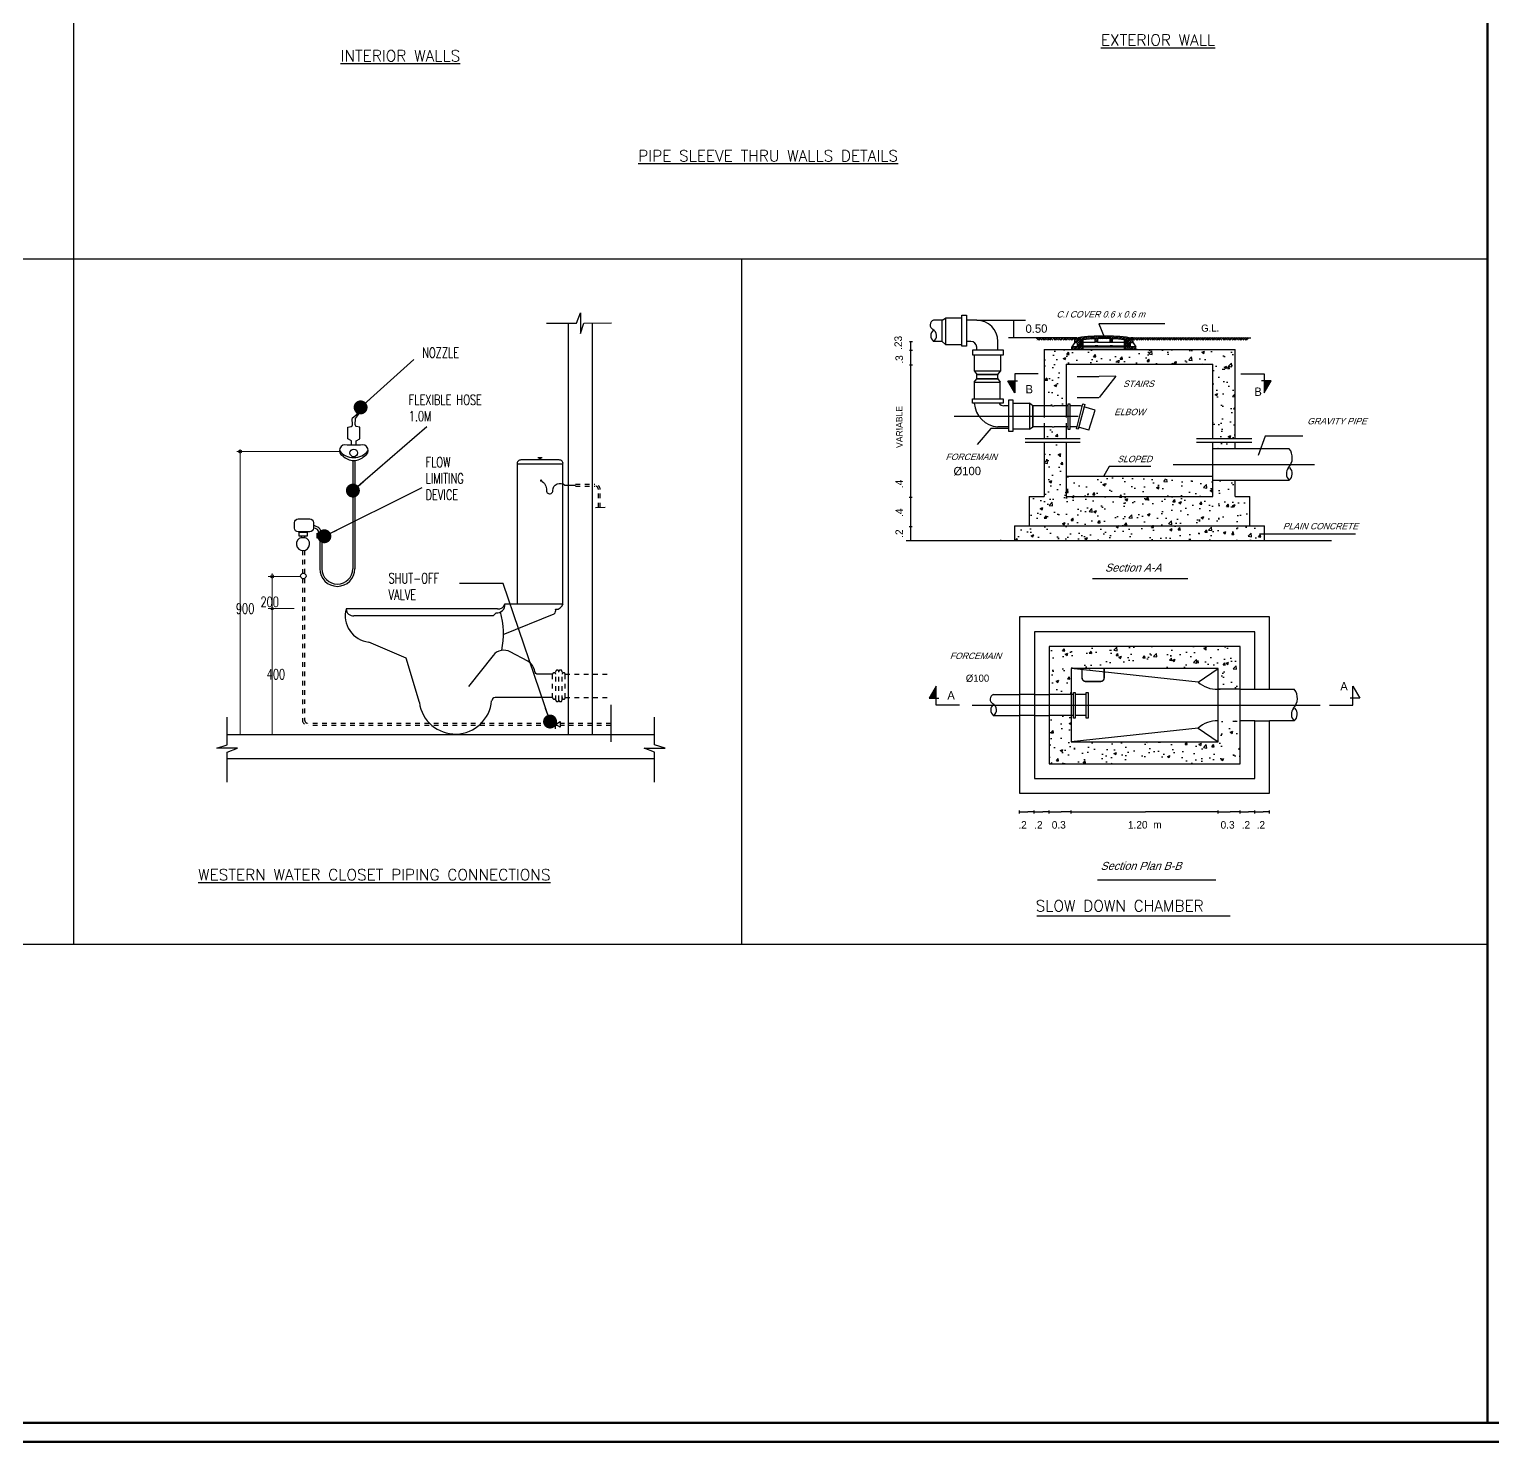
# Model space of a CAD drawing. Extents: x 787 to 1019, y 199 to 803.
# Drawn here: x 893.82 to 925.28, y 199.22 to 229.6 of the extents above; entities that cross this region are included whole.
import ezdxf
from ezdxf.enums import TextEntityAlignment as Align

# ---------------------------------------------------------------- set-up
doc = ezdxf.new("R2010")
doc.units = 0
doc.header["$MEASUREMENT"] = 0
for name, pattern in [('CENTER', [50.8, 31.75, -6.35, 6.35, -6.35]), ('HIDDEN', [0.375, 0.25, -0.125]), ('HIDDEN2', [0.1875, 0.125, -0.0625]), ('PHANTOM', [63.5, 31.75, -6.35, 6.35, -6.35, 6.35, -6.35])]:
    doc.linetypes.add(name, pattern=pattern)
doc.layers.get('0').update_dxf_attribs({"color": 252, "linetype": 'CONTINUOUS', "lineweight": 30})
for name, color, linetype in [('00', 7, 'CONTINUOUS'), ('A', 1, 'CENTER'), ('BORDER', 9, 'CONTINUOUS'), ('CON', 1, 'CONTINUOUS'), ('L200', 1, 'CONTINUOUS'), ('MAIN', 7, 'CONTINUOUS'), ('MNOTE', 2, 'CONTINUOUS'), ('MTEXT1', 2, 'CONTINUOUS'), ('PATH', 2, 'CONTINUOUS'), ('V2', 2, 'CONTINUOUS'), ('V3', 3, 'CONTINUOUS'), ('W', 7, 'CONTINUOUS')]:
    doc.layers.add(name, color=color, linetype=linetype)
for name, color, linetype, lineweight in [('Dim', 252, 'CONTINUOUS', 0), ('text', 252, 'CONTINUOUS', 15), ('UG-BORDER', 20, 'CONTINUOUS', 80), ('Wall', 252, 'CONTINUOUS', 30)]:
    doc.layers.add(name, color=color, linetype=linetype, lineweight=lineweight)
doc.styles.add('RD', font='ROMAND.shx', dxfattribs={"width": 1.2, "height": 200})
doc.styles.add('RS-7', font='romans.shx', dxfattribs={"width": 0.7})
doc.styles.add('SIM1', font='stencil', dxfattribs={"oblique": 20, "height": 200})
doc.styles.add('SIMR', font='stencil', dxfattribs={"oblique": 20, "height": 250})
doc.dimstyles.get("Standard").update_dxf_attribs({"dimtxt": 0.12, "dimasz": 0.05, "dimexe": 0.18, "dimexo": 0.0625, "dimgap": 0.09, "dimtad": 0, "dimtih": 1, "dimtoh": 1, "dimzin": 0, "dimdsep": 46, "dimtxsty": 'Standard', "dimblk": 'DOT', "dimcen": 0.09, "dimadec": 0, "dimazin": 0, "dimtfac": 1, "dimtofl": 0, "dimtmove": 0, "dimatfit": 3, "dimldrblk": 'DOT', "dimfxl": 1, "dimtolj": 1, "dimtzin": 0, "dimarcsym": 0})
pattern_1 = [(50, (864.7751, 196.3741), (0.575436, -0.050344), [0.06017, -0.6618703]), (355, (864.7751, 196.3741), (-0.1113156, 0.6034584), [0.048136, -0.529496]), (100.451, (864.8231, 196.3699), (0.4641225, 0.5531116), [0.0511366, -0.562503]), (46.1842, (864.7751, 196.53455), (0.856212, -0.132792), [0.090255, -0.992805]), (96.6356, (864.8465, 196.5235), (0.749849, 0.781501), [0.076705, -0.843754]), (351.184, (864.7751, 196.53455), (0.74985, 0.7815), [0.072204, -0.794244]), (21, (864.85535, 196.49443), (0.4788804, -0.323009), [0.06017, -0.6618703]), (326, (864.85535, 196.49443), (0.1952037, 0.5817635), [0.048136, -0.529496]), (71.4514, (864.89526, 196.4675), (0.6740827, 0.258756), [0.0511366, -0.562503]), (37.5, (864.77512, 196.3741), (0.00975545, 0.26706976), [0, -0.5230781, 0, -0.5375189, 0, -0.5315019]), (7.5, (864.77512, 196.3741), (0.211052, 0.3164235), [0, -0.306466, 0, -0.5110441, 0, -0.2025724]), (327.5, (864.59622, 196.3741), (0.4282672, -0.0180944), [0, -0.2005668, 0, -0.6257683, 0, -0.8303464]), (317.5, (864.516, 196.3741), (0.4678707, 0.0803104), [0, -0.2607368, 0, -0.4155743, 0, -0.5896663])]
pattern_2 = [(50, (864.6622, 188.5179), (0.575436, -0.050344), [0.06017, -0.6618703]), (355, (864.6622, 188.5179), (-0.1113156, 0.6034584), [0.048136, -0.529496]), (100.451, (864.71013, 188.5137), (0.4641225, 0.5531116), [0.0511366, -0.562503]), (46.1842, (864.6622, 188.6783), (0.856212, -0.132792), [0.090255, -0.992805]), (96.6356, (864.7335, 188.6673), (0.749849, 0.781501), [0.076705, -0.843754]), (351.184, (864.6622, 188.6783), (0.74985, 0.7815), [0.072204, -0.794244]), (21, (864.7424, 188.6382), (0.4788804, -0.323009), [0.06017, -0.6618703]), (326, (864.7424, 188.6382), (0.1952037, 0.5817635), [0.048136, -0.529496]), (71.4514, (864.7823, 188.6113), (0.6740827, 0.258756), [0.0511366, -0.562503]), (37.5, (864.66218, 188.51788), (0.00975545, 0.26706976), [0, -0.5230781, 0, -0.5375189, 0, -0.5315019]), (7.5, (864.66218, 188.51788), (0.211052, 0.3164235), [0, -0.306466, 0, -0.5110441, 0, -0.2025724]), (327.5, (864.48327, 188.51788), (0.4282672, -0.0180944), [0, -0.2005668, 0, -0.6257683, 0, -0.8303464]), (317.5, (864.40305, 188.51788), (0.4678707, 0.0803104), [0, -0.2607368, 0, -0.4155743, 0, -0.5896663])]

# ---------------------------------------------------------------- blocks, each defined once
blk = doc.blocks.new('*X57')
at = {"color": 0}
for p, q in [((6.851491, 16.43), (6.827502, 16.453989)), ((6.891266, 16.43), (6.841266, 16.48)), ((6.874404, 16.46012), (6.894284, 16.48)), ((6.894291, 16.440233), (6.934058, 16.48)), ((6.917782, 16.43), (6.907549, 16.440233)), ((6.957557, 16.43), (6.927437, 16.46012)), ((6.997332, 16.43), (6.947332, 16.48)), ((6.98047, 16.46012), (7.00035, 16.48)), ((7.000357, 16.440233), (7.040124, 16.48)), ((7.023848, 16.43), (7.013615, 16.440233)), ((7.063623, 16.43), (7.033503, 16.46012)), ((7.103398, 16.43), (7.053398, 16.48)), ((7.086536, 16.46012), (7.106416, 16.48)), ((7.106423, 16.440233), (7.14619, 16.48)), ((7.129914, 16.43), (7.119681, 16.440233)), ((7.169689, 16.43), (7.139569, 16.46012)), ((7.209464, 16.43), (7.159464, 16.48)), ((7.192602, 16.46012), (7.212482, 16.48)), ((7.212489, 16.440233), (7.252257, 16.48)), ((7.23598, 16.43), (7.225747, 16.440233)), ((7.275755, 16.43), (7.245635, 16.46012)), ((7.31553, 16.43), (7.26553, 16.48)), ((7.298668, 16.46012), (7.318548, 16.48)), ((7.318555, 16.440233), (7.358323, 16.48)), ((7.342046, 16.43), (7.331813, 16.440233)), ((7.381821, 16.43), (7.351701, 16.46012)), ((7.421596, 16.43), (7.371596, 16.48)), ((7.404734, 16.46012), (7.424614, 16.48)), ((7.424621, 16.440233), (7.464389, 16.48)), ((7.448112, 16.43), (7.437879, 16.440233)), ((7.487887, 16.43), (7.457767, 16.46012)), ((7.527662, 16.43), (7.477662, 16.48)), ((7.5108, 16.46012), (7.53068, 16.48)), ((7.530687, 16.440233), (7.570455, 16.48)), ((7.554178, 16.43), (7.543945, 16.440233)), ((7.570832, 16.453121), (7.563833, 16.46012))]:
    blk.add_line(p, q, dxfattribs=at)
blk = doc.blocks.new('*X58')
at = {"color": 0}
for p, q in [((4.982077, 16.43), (4.939808, 16.472269)), ((4.942302, 16.43), (4.939808, 16.432494)), ((4.965215, 16.46012), (4.985095, 16.48)), ((4.985103, 16.440233), (5.02487, 16.48)), ((5.008594, 16.43), (4.998361, 16.440233)), ((5.048368, 16.43), (5.018248, 16.46012)), ((5.088143, 16.43), (5.038143, 16.48)), ((5.071281, 16.46012), (5.091161, 16.48)), ((5.091169, 16.440233), (5.130936, 16.48)), ((5.11466, 16.43), (5.104427, 16.440233)), ((5.154434, 16.43), (5.124314, 16.46012)), ((5.194209, 16.43), (5.144209, 16.48)), ((5.177347, 16.46012), (5.197227, 16.48)), ((5.197235, 16.440233), (5.237002, 16.48)), ((5.220726, 16.43), (5.210493, 16.440233)), ((5.260501, 16.43), (5.23038, 16.46012)), ((5.300275, 16.43), (5.250275, 16.48)), ((5.283413, 16.46012), (5.303293, 16.48)), ((5.303301, 16.440233), (5.343068, 16.48)), ((5.326792, 16.43), (5.316559, 16.440233)), ((5.366567, 16.43), (5.336446, 16.46012)), ((5.406341, 16.43), (5.356341, 16.48)), ((5.389479, 16.46012), (5.409359, 16.48)), ((5.409367, 16.440233), (5.449134, 16.48)), ((5.432858, 16.43), (5.422625, 16.440233)), ((5.472633, 16.43), (5.442513, 16.46012)), ((5.512407, 16.43), (5.462407, 16.48)), ((5.495546, 16.46012), (5.515425, 16.48)), ((5.515433, 16.440233), (5.5552, 16.48)), ((5.538924, 16.43), (5.528691, 16.440233)), ((5.578699, 16.43), (5.548579, 16.46012)), ((5.618473, 16.43), (5.568473, 16.48)), ((5.601612, 16.46012), (5.621491, 16.48)), ((5.621499, 16.440233), (5.661266, 16.48)), ((5.64499, 16.43), (5.634757, 16.440233)), ((5.669577, 16.445188), (5.654645, 16.46012))]:
    blk.add_line(p, q, dxfattribs=at)
blk = doc.blocks.new('*X56')
at = {"color": 0}
for p, q in [((5.5, 17.202617), (5.531407, 17.234024)), ((5.532738, 17.2), (5.57151, 17.238772)), ((5.55, 17.146551), (5.650277, 17.246828)), ((5.55, 17.181907), (5.611127, 17.243034)), ((5.55, 17.111196), (5.6, 17.161196)), ((5.55, 17.075841), (5.6, 17.125841)), ((5.579515, 17.07), (5.6, 17.090485)), ((5.633858, 17.195054), (5.688977, 17.250173)), ((5.672798, 17.198639), (5.727244, 17.253085)), ((5.71129, 17.201776), (5.765093, 17.255578)), ((5.749351, 17.204481), (5.802538, 17.257668)), ((5.786995, 17.206769), (5.839592, 17.259366)), ((5.824236, 17.208655), (5.876267, 17.260687)), ((5.83, 17.179064), (5.912577, 17.261641)), ((5.83, 17.143708), (5.88, 17.193708)), ((5.861647, 17.14), (5.88, 17.158353)), ((5.897564, 17.211272), (5.948531, 17.262239)), ((5.933674, 17.212027), (5.98414, 17.262493)), ((5.96943, 17.212428), (6.019484, 17.262482)), ((6.00486, 17.212503), (6.054559, 17.262201)), ((6.040068, 17.212355), (6.089312, 17.2616)), ((6.074947, 17.211879), (6.123754, 17.260686)), ((6.109507, 17.211083), (6.157892, 17.259468)), ((6.12, 17.186221), (6.191733, 17.257954)), ((6.12, 17.150866), (6.17, 17.200866)), ((6.14449, 17.14), (6.17, 17.16551)), ((6.177701, 17.208567), (6.225285, 17.256151)), ((6.211351, 17.206861), (6.258555, 17.254065)), ((6.244712, 17.204867), (6.291549, 17.251704)), ((6.277792, 17.202592), (6.324274, 17.249073)), ((6.310597, 17.200041), (6.356735, 17.246179)), ((6.343133, 17.197222), (6.388938, 17.243027)), ((6.375406, 17.19414), (6.420889, 17.239623)), ((6.4, 17.183378), (6.452592, 17.235971)), ((6.4, 17.148023), (6.45, 17.198023)), ((6.4, 17.112668), (6.45, 17.162668)), ((6.4, 17.077312), (6.45, 17.127312)), ((6.428043, 17.07), (6.45, 17.091957)), ((6.451977, 17.2), (6.484054, 17.232077)), ((6.487332, 17.2), (6.5, 17.212668))]:
    blk.add_line(p, q, dxfattribs=at)
blk = doc.blocks.new('*X55')
at = {"color": 0}
for p, q in [((5.43, 17.203328), (5.456672, 17.23)), ((5.43, 17.167973), (5.48, 17.217973)), ((5.43, 17.132617), (5.48, 17.182617)), ((5.438804, 17), (5.53, 17.091196)), ((5.462738, 17.13), (5.512738, 17.18)), ((5.48, 17.111907), (5.53, 17.161907)), ((5.48, 17.076551), (5.53, 17.126551)), ((5.38, 17.011907), (5.418093, 17.05)), ((5.38, 17.047262), (5.382738, 17.05)), ((5.403449, 17), (5.453449, 17.05)), ((5.474159, 17), (5.53, 17.055841)), ((5.509515, 17), (5.559515, 17.05)), ((5.54487, 17), (5.59487, 17.05)), ((5.580225, 17), (5.6, 17.019775))]:
    blk.add_line(p, q, dxfattribs=at)
blk = doc.blocks.new('*X54')
at = {"color": 0}
for p, q in [((6.428754, 17), (6.52, 17.091246)), ((6.47, 17.111957), (6.57, 17.211957)), ((6.47, 17.147312), (6.502688, 17.18)), ((6.47, 17.076602), (6.52, 17.126602)), ((6.52, 17.197312), (6.552688, 17.23)), ((6.523398, 17.13), (6.57, 17.176602)), ((6.558754, 17.13), (6.57, 17.141246)), ((6.4, 17.006602), (6.443398, 17.05)), ((6.4, 17.041957), (6.408043, 17.05)), ((6.464109, 17), (6.52, 17.055891)), ((6.499464, 17), (6.549464, 17.05)), ((6.53482, 17), (6.58482, 17.05)), ((6.570175, 17), (6.62, 17.049825)), ((6.60553, 17), (6.62, 17.01447))]:
    blk.add_line(p, q, dxfattribs=at)
blk = doc.blocks.new('_Dot')
at = {"color": 0, "linetype": 'ByBlock', "lineweight": -2}
blk.add_line((-0.5, 0), (-1, 0), dxfattribs=at)
at = {"color": 0, "linetype": 'ByBlock', "const_width": 0.5}
blk.add_lwpolyline([(-0.25, 0, 1), (0.25, 0, 1)], format="xyb", close=True, dxfattribs=at)

msp = doc.modelspace()

# ---------------------------------------------------------------- hatches: boundary and pattern name
h = msp.add_hatch()
h.set_pattern_fill('AR-CONC', color=256, scale=0.003159, style=0)
h.set_pattern_definition(pattern_2)
h.paths.add_polyline_path([(919.738, 222.714), (915.632, 222.714), (915.632, 221.501), (915.81, 221.501), (915.81, 221.541), (915.85, 221.541), (915.85, 221.501), (916.105, 221.501), (916.105, 222.398), (919.264, 222.398), (919.264, 220.802), (919.738, 220.802)])
h = msp.add_hatch()
h.set_pattern_fill('AR-CONC', color=256, scale=0.003159, style=0)
h.set_pattern_definition(pattern_2)
h.paths.add_polyline_path([(916.105, 221.048), (915.85, 221.048), (915.85, 221.008), (915.81, 221.008), (915.81, 221.048), (915.632, 221.048), (915.632, 220.802), (916.105, 220.802)])
h = msp.add_hatch()
h.set_pattern_fill('AR-CONC', color=256, scale=0.003159, style=0)
h.set_pattern_definition(pattern_2)
h.paths.add_polyline_path([(920.054, 219.555), (919.738, 219.555), (919.738, 219.901), (919.264, 219.901), (919.264, 219.555), (916.105, 219.555), (916.105, 220.724), (915.632, 220.724), (915.632, 219.555), (915.316, 219.555), (915.316, 218.923), (920.054, 218.923)])
h = msp.add_hatch()
h.set_pattern_fill('AR-CONC', color=256, scale=0.003159, style=0)
h.set_pattern_definition(pattern_2)
h.paths.add_polyline_path([(919.738, 220.724), (919.264, 220.724), (919.264, 220.581), (919.738, 220.581)])
h = msp.add_hatch()
h.set_pattern_fill('AR-CONC', color=256, scale=0.003159, style=0)
h.set_pattern_definition(pattern_2)
h.paths.add_polyline_path([(919.264, 219.901), (916.105, 219.988), (916.105, 219.555), (919.264, 219.555)])
h = msp.add_hatch()
h.set_pattern_fill('AR-CONC', color=256, scale=0.003159, style=0)
h.set_pattern_definition(pattern_2)
h.paths.add_polyline_path([(920.369, 218.923), (915, 218.923), (915, 218.608), (920.369, 218.608)])
h = msp.add_hatch()
h.set_pattern_fill('AR-CONC', color=256, scale=0.003159, style=0)
h.set_pattern_definition(pattern_1)
h.paths.add_polyline_path([(919.846, 216.329), (915.74, 216.329), (915.74, 215.292), (916.213, 215.292), (916.213, 215.855), (919.372, 215.855), (919.372, 215.406), (919.846, 215.406)])
h = msp.add_hatch()
h.set_pattern_fill('AR-CONC', color=256, scale=0.003159, style=0)
h.set_pattern_definition(pattern_1)
h.paths.add_polyline_path([(919.846, 214.726), (919.372, 214.726), (919.372, 214.276), (916.213, 214.276), (916.213, 214.839), (915.74, 214.839), (915.74, 213.802), (919.846, 213.802)])

# ---------------------------------------------------------------- linework, layer by layer
for p, q in [((913.44, 223.342, 0.034), (913.258, 223.342, 0.034)), ((914.186, 223.342, 0.034), (913.964, 223.342, 0.034)), ((913.44, 222.889, 0.034), (913.258, 222.889, 0.034)), ((914.06, 222.889, 0.034), (913.964, 222.889, 0.034)), ((914.186, 222.699, 0.034), (914.186, 222.766, 0.034)), ((914.64, 222.699, 0.034), (914.64, 222.889, 0.034)), ((916.288, 222.968, 0.034), (915.47, 222.968, 0.034)), ((916.288, 222.857, 0.034), (916.233, 222.769, 0.034)), ((916.343, 222.769, 0.034), (916.233, 222.769, 0.034)), ((916.233, 222.714, 0.034), (916.233, 222.769, 0.034)), ((916.343, 222.968, 0.034), (916.288, 222.968, 0.034)), ((916.288, 222.968, 0.034), (916.288, 222.857, 0.034)), ((916.343, 222.857, 0.034), (916.288, 222.857, 0.034)), ((916.343, 222.968, 0.034), (916.343, 222.913, 0.034)), ((916.399, 222.913, 0.034), (916.343, 222.913, 0.034)), ((916.343, 222.857, 0.034), (916.343, 222.769, 0.034)), ((916.366, 222.935, 0.034), (916.366, 222.968, 0.034)), ((916.366, 222.935, 0.034), (916.421, 222.935, 0.034)), ((916.399, 222.913, 0.034), (916.399, 222.769, 0.034)), ((916.476, 222.769, 0.034), (916.399, 222.769, 0.034)), ((916.421, 222.913, 0.034), (916.421, 222.935, 0.034)), ((916.421, 222.791, 0.034), (916.421, 222.913, 0.034)), ((916.421, 222.791, 0.034), (916.476, 222.791, 0.034)), ((916.476, 222.791, 0.034), (916.476, 222.925, 0.034)), ((916.476, 222.868, 0.034), (916.73, 222.868, 0.034)), ((916.476, 222.791, 0.034), (916.73, 222.791, 0.034)), ((916.476, 222.769, 0.034), (917.361, 222.769, 0.034)), ((916.476, 222.714, 0.034), (916.476, 222.769, 0.034)), ((916.73, 222.868, 0.034), (916.73, 222.945, 0.034)), ((916.786, 222.868, 0.034), (916.73, 222.868, 0.034)), ((916.786, 222.791, 0.034), (916.73, 222.791, 0.034)), ((916.73, 222.791, 0.034), (916.786, 222.791, 0.034)), ((916.786, 222.868, 0.034), (916.786, 222.947, 0.034)), ((916.786, 222.868, 0.034), (917.051, 222.868, 0.034)), ((916.786, 222.791, 0.034), (917.051, 222.791, 0.034)), ((917.051, 222.868, 0.034), (917.051, 222.947, 0.034)), ((917.051, 222.868, 0.034), (917.106, 222.868, 0.034)), ((917.051, 222.791, 0.034), (917.106, 222.791, 0.034)), ((917.106, 222.791, 0.034), (917.051, 222.791, 0.034)), ((917.106, 222.868, 0.034), (917.106, 222.945, 0.034)), ((917.106, 222.868, 0.034), (917.361, 222.868, 0.034)), ((917.106, 222.791, 0.034), (917.361, 222.791, 0.034)), ((917.361, 222.791, 0.034), (917.361, 222.925, 0.034)), ((917.416, 222.791, 0.034), (917.361, 222.791, 0.034)), ((917.438, 222.769, 0.034), (917.361, 222.769, 0.034)), ((917.361, 222.714, 0.034), (917.361, 222.769, 0.034)), ((917.471, 222.935, 0.034), (917.416, 222.935, 0.034)), ((917.416, 222.913, 0.034), (917.416, 222.935, 0.034)), ((917.416, 222.791, 0.034), (917.416, 222.913, 0.034)), ((917.493, 222.913, 0.034), (917.438, 222.913, 0.034)), ((917.438, 222.769, 0.034), (917.438, 222.913, 0.034)), ((917.471, 222.935, 0.034), (917.471, 222.968, 0.034)), ((917.548, 222.968, 0.034), (917.493, 222.968, 0.034)), ((917.493, 222.913, 0.034), (917.493, 222.968, 0.034)), ((917.493, 222.769, 0.034), (917.493, 222.857, 0.034)), ((917.548, 222.857, 0.034), (917.493, 222.857, 0.034)), ((917.604, 222.769, 0.034), (917.493, 222.769, 0.034)), ((917.548, 222.968, 0.034), (920.076, 222.968, 0.034)), ((917.548, 222.857, 0.034), (917.548, 222.968, 0.034)), ((917.548, 222.857, 0.034), (917.604, 222.769, 0.034)), ((917.604, 222.714, 0.034), (917.604, 222.769, 0.034)), ((916.476, 222.714, 0.034), (916.233, 222.714, 0.034)), ((917.361, 222.714, 0.034), (916.476, 222.714, 0.034)), ((916.476, 222.714, 0.034), (917.361, 222.714, 0.034)), ((917.637, 222.714, 0.034), (917.361, 222.714, 0.034)), ((914.186, 222.082, 0.034), (914.186, 222.175, 0.034)), ((914.64, 222.082, 0.034), (914.64, 222.179, 0.034)), ((917.177, 222.142, 0.034), (916.816, 222.131, 0.034)), ((917.177, 222.142, 0.034), (916.816, 221.678, 0.034)), ((915.81, 221.501, 0.034), (915.85, 221.501, 0.034)), ((916.366, 221.501, 0.034), (916.326, 221.501, 0.034)), ((915.81, 221.048, 0.034), (915.85, 221.048, 0.034)), ((916.326, 221.047, 0.034), (916.34, 221.047, 0.034)), ((916.105, 219.988, 0.034), (919.264, 219.988, 0.034)), ((914.548, 215.292, 0.034), (915.108, 215.292, 0.034)), ((915.108, 215.292, 0.034), (915.108, 214.839, 0.034)), ((915.424, 215.292, 0.034), (915.74, 215.292, 0.034)), ((915.424, 215.292, 0.034), (915.424, 214.839, 0.034)), ((916.54, 215.292, 0.034), (916.54, 215.338, 0.034)), ((919.846, 215.406, 0.034), (920.162, 215.406, 0.034)), ((920.477, 215.406, 0.034), (921.012, 215.406, 0.034)), ((914.548, 214.839, 0.034), (915.108, 214.839, 0.034)), ((915.424, 214.839, 0.034), (915.74, 214.839, 0.034)), ((920.162, 214.726, 0.034), (919.846, 214.726, 0.034)), ((921.012, 214.726, 0.034), (920.477, 214.726, 0.034)), ((917.771, 212.768, 0.034), (917.814, 212.768, 0.034))]:
    msp.add_line(p, q)
at = {"linetype": 'HIDDEN', "ltscale": 3}
for p, q in [((915.424, 215.292, 0.034), (915.108, 215.292, 0.034)), ((916.213, 215.292, 0.034), (915.74, 215.292, 0.034)), ((919.846, 215.406, 0.034), (919.372, 215.406, 0.034)), ((920.162, 215.406, 0.034), (920.477, 215.406, 0.034)), ((915.424, 214.839, 0.034), (915.108, 214.839, 0.034)), ((916.213, 214.839, 0.034), (915.74, 214.839, 0.034)), ((920.162, 214.726, 0.034), (920.477, 214.726, 0.034))]:
    msp.add_line(p, q, dxfattribs=at)
at = {"elevation": 0.034}
for points in [[(916.149, 221.048), (916.149, 221.548), (916.189, 221.548), (916.189, 220.995), (916.149, 220.995)], [(916.343, 221.06), (916.469, 221.544), (916.508, 221.534), (916.369, 220.999), (916.33, 221.009)], [(916.262, 214.839), (916.262, 215.338), (916.302, 215.338), (916.302, 214.786), (916.262, 214.786)], [(916.54, 214.839), (916.54, 215.338), (916.58, 215.338), (916.58, 214.786), (916.54, 214.786)]]:
    msp.add_lwpolyline(points, close=True, dxfattribs=at)
for centre, radius, start, end in [((914.186, 222.889, 0.034), 0.454, 0, 90), ((914.06, 222.762, 0.034), 0.126, 1.7605, 90.0173), ((916.911, 218.851, 0.034), 4.153, 89.8944, 97.5429), ((916.911, 218.851, 0.034), 4.097, 92.5219, 96.0881), ((916.911, 218.851, 0.034), 4.097, 89.8944, 91.7484), ((916.926, 218.851, 0.034), 4.153, 82.4571, 90.1056), ((916.926, 218.851, 0.034), 4.097, 88.2516, 90.1056), ((916.926, 218.851, 0.034), 4.097, 83.9119, 87.4781), ((914.684, 221.6, 0.034), 0.554, 184.3507, 265.4078), ((914.773, 221.634, 0.034), 0.133, 214.94, 266.7947)]:
    msp.add_arc(centre, radius, start, end)
at = {"layer": '00', "color": 7}
msp.add_line((915.476, 210.537, 0.034), (919.635, 210.537, 0.034), dxfattribs=at)
at = {"layer": 'A', "ltscale": 5}
for p, q in [((916.366, 221.274, 0.034), (913.702, 221.274, 0.034)), ((918.409, 220.241, 0.034), (921.443, 220.241, 0.034)), ((914.085, 215.066, 0.034), (921.565, 215.066, 0.034))]:
    msp.add_line(p, q, dxfattribs=at)
at = {"layer": 'A', "ltscale": 5, "elevation": 0.034}
for points in [[(915.508, 222.189), (915.007, 222.189), (915.007, 221.779), (914.855, 222.041), (915.062, 222.041)], [(919.861, 222.189), (920.363, 222.189), (920.363, 221.779), (920.515, 222.041), (920.308, 222.041)]]:
    msp.add_lwpolyline(points, dxfattribs=at)
at = {"layer": 'BORDER'}
for p, q in [((894.766, 255.364), (894.766, 209.926)), ((925.163, 255.364), (925.163, 209.926)), ((846.158, 224.667), (925.163, 224.667)), ((909.129, 224.667), (909.129, 209.926)), ((846.158, 209.926), (925.163, 209.926))]:
    msp.add_line(p, q, dxfattribs=at)
at = {"layer": 'CON'}
for p, q in [((905.582, 223.283), (905.667, 223.505)), ((905.667, 223.505), (905.667, 223.059)), ((904.939, 223.283), (905.582, 223.283)), ((905.667, 223.059), (905.737, 223.283)), ((905.737, 223.283), (906.333, 223.287)), ((898.07, 214.21), (898.074, 214.806)), ((907.26, 214.21), (907.257, 214.806)), ((903.661, 214.426), (898.071, 214.426)), ((907.259, 214.426), (903.661, 214.426)), ((897.846, 214.14), (898.07, 214.21)), ((898.291, 214.14), (897.846, 214.14)), ((898.07, 214.055), (898.291, 214.14)), ((898.07, 213.412), (898.07, 214.055)), ((907.039, 214.14), (907.484, 214.14)), ((907.26, 214.055), (907.039, 214.14)), ((907.484, 214.14), (907.26, 214.21)), ((907.26, 213.412), (907.26, 214.055)), ((903.661, 213.909), (898.07, 213.909)), ((907.26, 213.909), (903.661, 213.909))]:
    msp.add_line(p, q, dxfattribs=at)
at = {"layer": 'Dim'}
for p, q in [((898.352, 214.426), (898.352, 220.543)), ((900.499, 220.52), (898.279, 220.52)), ((899.652, 217.833), (898.951, 217.833)), ((899.04, 214.426), (899.04, 217.896)), ((899.511, 217.14), (898.951, 217.14))]:
    msp.add_line(p, q, dxfattribs=at)
for centre, radius in [((898.352, 220.52), 0.0339), ((899.04, 217.833), 0.034), ((899.04, 217.14), 0.0282)]:
    msp.add_circle(centre, radius, dxfattribs=at)
at = {"layer": 'L200', "elevation": 0.034}
for points in [[(913.818, 215.066), (913.316, 215.066), (913.316, 215.475), (913.164, 215.213), (913.371, 215.213)], [(921.768, 215.066), (922.27, 215.066), (922.27, 215.475), (922.421, 215.213), (922.214, 215.213)]]:
    msp.add_lwpolyline(points, dxfattribs=at)
at = {"layer": 'L200'}
for points in [[(914.855, 222.041, 0.034), (915.007, 222.041, 0.034), (915.007, 221.779, 0.034)], [(920.515, 222.041, 0.034), (920.363, 222.041, 0.034), (920.363, 221.779, 0.034)], [(913.164, 215.213, 0.034), (913.316, 215.213, 0.034), (913.316, 215.475, 0.034)]]:
    msp.add_solid(points, dxfattribs=at)
at = {"layer": 'MAIN', "linetype": 'Continuous'}
for p, q in [((913.44, 223.342, 0.034), (913.513, 223.385, 0.034)), ((913.865, 223.385, 0.034), (913.513, 223.385, 0.034)), ((913.513, 223.385, 0.034), (913.513, 222.824, 0.034)), ((913.513, 223.385, 0.034), (913.513, 222.824, 0.034)), ((913.865, 223.449, 0.034), (913.964, 223.449, 0.034)), ((913.865, 222.783, 0.034), (913.865, 223.449, 0.034)), ((913.964, 223.449, 0.034), (913.964, 222.783, 0.034)), ((913.44, 222.885, 0.034), (913.44, 223.342, 0.034)), ((913.513, 222.824, 0.034), (913.44, 222.885, 0.034)), ((913.513, 222.824, 0.034), (913.865, 222.824, 0.034)), ((913.964, 222.783, 0.034), (913.865, 222.783, 0.034)), ((914.096, 222.699, 0.034), (914.096, 222.601, 0.034)), ((914.762, 222.699, 0.034), (914.096, 222.699, 0.034)), ((914.096, 222.601, 0.034), (914.762, 222.601, 0.034)), ((914.137, 222.248, 0.034), (914.137, 222.602, 0.034)), ((914.137, 222.602, 0.034), (914.697, 222.602, 0.034)), ((914.697, 222.602, 0.034), (914.697, 222.248, 0.034)), ((914.762, 222.601, 0.034), (914.762, 222.699, 0.034)), ((914.137, 222.248, 0.034), (914.186, 222.175, 0.034)), ((914.697, 222.248, 0.034), (914.137, 222.248, 0.034)), ((914.697, 222.248, 0.034), (914.137, 222.248, 0.034)), ((914.186, 222.175, 0.034), (914.636, 222.175, 0.034)), ((914.635, 222.175, 0.034), (914.198, 222.175, 0.034)), ((914.636, 222.175, 0.034), (914.697, 222.248, 0.034)), ((914.132, 222.009, 0.034), (914.186, 222.082, 0.034)), ((914.132, 222.009, 0.034), (914.132, 221.656, 0.034)), ((914.132, 222.009, 0.034), (914.692, 222.009, 0.034)), ((914.186, 222.082, 0.034), (914.64, 222.082, 0.034)), ((914.63, 222.082, 0.034), (914.193, 222.082, 0.034)), ((914.64, 222.082, 0.034), (914.692, 222.009, 0.034)), ((914.692, 221.655, 0.034), (914.692, 222.009, 0.034)), ((914.091, 221.558, 0.034), (914.091, 221.656, 0.034)), ((914.091, 221.656, 0.034), (914.757, 221.656, 0.034)), ((914.757, 221.558, 0.034), (914.091, 221.558, 0.034)), ((914.757, 221.656, 0.034), (914.757, 221.558, 0.034)), ((914.868, 221.627, 0.034), (914.868, 220.96, 0.034)), ((914.966, 221.627, 0.034), (914.868, 221.627, 0.034)), ((914.965, 221.562, 0.034), (915.319, 221.562, 0.034)), ((914.966, 220.96, 0.034), (914.966, 221.627, 0.034)), ((915.319, 221.562, 0.034), (915.319, 221.002, 0.034)), ((915.319, 221.562, 0.034), (915.319, 221.002, 0.034)), ((915.392, 221.501, 0.034), (915.319, 221.562, 0.034)), ((915.392, 221.048, 0.034), (915.392, 221.501, 0.034)), ((915.392, 221.5, 0.034), (915.392, 221.062, 0.034)), ((914.868, 220.96, 0.034), (914.966, 220.96, 0.034)), ((915.319, 221.002, 0.034), (914.965, 221.002, 0.034)), ((915.319, 221.002, 0.034), (915.392, 221.048, 0.034))]:
    msp.add_line(p, q, dxfattribs=at)
at = {"layer": 'PATH'}
for p, q in [((914.186, 223.342, 0.034), (915.236, 223.342, 0.034)), ((914.975, 223.342, 0.034), (914.975, 222.968, 0.034)), ((916.81, 223.267, 0.034), (916.925, 222.987, 0.034)), ((918.231, 223.267, 0.034), (916.81, 223.267, 0.034)), ((912.801, 222.876, 0.034), (912.74, 222.876, 0.034)), ((912.766, 222.693, 0.034), (912.766, 222.876, 0.034)), ((915.47, 222.968, 0.034), (914.867, 222.968, 0.034)), ((912.801, 222.692, 0.034), (912.74, 222.692, 0.034)), ((912.766, 222.375, 0.034), (912.766, 222.692, 0.034)), ((912.801, 222.375, 0.034), (912.74, 222.375, 0.034)), ((912.766, 220.168, 0.034), (912.766, 222.375, 0.034)), ((914.485, 221.017, 0.034), (914.192, 220.672, 0.034)), ((914.857, 221.017, 0.034), (914.485, 221.017, 0.034)), ((920.384, 220.849, 0.034), (920.237, 220.437, 0.034)), ((921.195, 220.849, 0.034), (920.384, 220.849, 0.034)), ((912.766, 219.534, 0.034), (912.766, 220.168, 0.034)), ((917.031, 220.198, 0.034), (916.916, 219.996, 0.034)), ((917.926, 220.198, 0.034), (917.031, 220.198, 0.034)), ((912.797, 219.534, 0.034), (912.735, 219.534, 0.034)), ((912.766, 218.903, 0.034), (912.766, 219.534, 0.034)), ((912.797, 218.903, 0.034), (912.735, 218.903, 0.034)), ((912.766, 218.601, 0.034), (912.766, 218.903, 0.034)), ((922.325, 218.742, 0.034), (920.261, 218.742, 0.034)), ((914.694, 218.622, 0.034), (914.694, 218.608, 0.034)), ((916.672, 217.792, 0.034), (918.723, 217.792, 0.034)), ((915.108, 212.736, 0.034), (915.108, 212.797, 0.034)), ((915.108, 212.768, 0.034), (915.244, 212.768, 0.034)), ((915.244, 212.768, 0.034), (915.287, 212.768, 0.034)), ((915.424, 212.768, 0.034), (915.287, 212.768, 0.034)), ((915.421, 212.736, 0.034), (915.421, 212.797, 0.034)), ((915.424, 212.768, 0.034), (915.56, 212.768, 0.034)), ((915.56, 212.768, 0.034), (915.603, 212.768, 0.034)), ((915.74, 212.768, 0.034), (915.603, 212.768, 0.034)), ((915.739, 212.736, 0.034), (915.739, 212.797, 0.034)), ((915.74, 212.768, 0.034), (915.954, 212.768, 0.034)), ((915.954, 212.768, 0.034), (916, 212.768, 0.034)), ((916.213, 212.768, 0.034), (916, 212.768, 0.034)), ((916.213, 212.736, 0.034), (916.213, 212.797, 0.034)), ((916.213, 212.768, 0.034), (917.771, 212.768, 0.034)), ((919.372, 212.768, 0.034), (917.814, 212.768, 0.034)), ((919.372, 212.736, 0.034), (919.372, 212.797, 0.034)), ((919.372, 212.768, 0.034), (919.586, 212.768, 0.034)), ((919.372, 212.768, 0.034), (919.372, 212.754, 0.034)), ((919.372, 212.768, 0.034), (919.372, 212.754, 0.034)), ((919.586, 212.768, 0.034), (919.632, 212.768, 0.034)), ((919.846, 212.768, 0.034), (919.632, 212.768, 0.034)), ((919.846, 212.737, 0.034), (919.846, 212.799, 0.034)), ((919.846, 212.768, 0.034), (919.982, 212.768, 0.034)), ((919.846, 212.768, 0.034), (919.846, 212.754, 0.034)), ((919.846, 212.768, 0.034), (919.846, 212.754, 0.034)), ((919.982, 212.768, 0.034), (920.025, 212.768, 0.034)), ((920.162, 212.768, 0.034), (920.025, 212.768, 0.034)), ((920.162, 212.737, 0.034), (920.162, 212.799, 0.034)), ((920.162, 212.768, 0.034), (920.298, 212.768, 0.034)), ((920.162, 212.768, 0.034), (920.162, 212.754, 0.034)), ((920.298, 212.768, 0.034), (920.341, 212.768, 0.034)), ((920.477, 212.768, 0.034), (920.341, 212.768, 0.034)), ((920.477, 212.737, 0.034), (920.477, 212.799, 0.034)), ((916.778, 211.31, 0.034), (919.323, 211.31, 0.034))]:
    msp.add_line(p, q, dxfattribs=at)
at = {"layer": 'UG-BORDER'}
for p, q in [((925.163, 199.628), (925.163, 265.519)), ((846.151, 199.628), (941.342, 199.628)), ((845.746, 199.223), (941.746, 199.223))]:
    msp.add_line(p, q, dxfattribs=at)
at = {"layer": 'V2'}
for p, q in [((900.882, 221.332), (900.757, 221.232)), ((900.763, 221.092), (900.757, 221.232)), ((900.821, 221.092), (900.827, 221.232)), ((900.827, 221.232), (900.894, 221.319)), ((900.894, 221.319), (900.882, 221.332)), ((900.664, 221.042), (900.736, 221.057)), ((900.664, 220.789), (900.664, 221.042)), ((900.92, 221.042), (900.848, 221.057)), ((900.92, 220.789), (900.92, 221.042)), ((900.935, 220.656), (900.652, 220.656)), ((900.745, 220.751), (900.664, 220.789)), ((900.745, 220.653), (900.745, 220.751)), ((900.844, 220.746), (900.92, 220.789)), ((900.844, 220.653), (900.844, 220.746)), ((900.771, 220.327), (900.771, 217.998)), ((900.819, 220.327), (900.819, 217.998)), ((905.33, 219.799), (905.562, 219.799)), ((905.991, 219.314), (906.197, 219.323)), ((900.062, 218.656), (900.062, 217.998)), ((900.11, 218.656), (900.11, 217.998)), ((906.32, 215.073), (906.32, 214.277)), ((905.122, 214.736), (905.122, 214.558))]:
    msp.add_line(p, q, dxfattribs=at)
at = {"layer": 'V2', "linetype": 'HIDDEN2', "ltscale": 0.1}
for p, q in [((905.562, 219.818), (905.977, 219.818)), ((905.562, 219.778), (905.977, 219.778)), ((906.052, 219.317), (906.052, 219.704)), ((906.092, 219.318), (906.092, 219.704)), ((899.689, 218.39), (899.689, 217.896)), ((899.737, 218.394), (899.737, 217.894)), ((899.689, 217.787), (899.689, 214.746)), ((899.737, 217.79), (899.737, 214.746)), ((905.013, 214.673), (899.81, 214.673)), ((905.013, 214.625), (899.81, 214.625)), ((905.174, 214.625), (905.071, 214.625)), ((905.164, 214.673), (905.081, 214.673)), ((906.32, 214.673), (905.232, 214.673)), ((906.32, 214.625), (905.232, 214.625))]:
    msp.add_line(p, q, dxfattribs=at)
at = {"layer": 'V2'}
for points in [[(900.869, 221.336), (900.862, 221.344, -0.414214), (900.862, 221.392), (900.959, 221.489, -0.414214), (901.008, 221.489), (901.015, 221.482, -0.414214), (901.015, 221.433), (900.918, 221.336, -0.414214)], [(899.924, 218.994), (899.924, 218.869, -0.414214), (899.849, 218.795), (899.596, 218.795, -0.414214), (899.522, 218.869), (899.522, 218.994, -0.414214), (899.596, 219.069), (899.849, 219.069, -0.414214)]]:
    msp.add_lwpolyline(points, format="xyb", close=True, dxfattribs=at)
at = {"layer": 'V2', "const_width": 0.0258}
msp.add_lwpolyline([(904.806, 219.893, 1), (904.831, 219.893, 1)], format="xyb", close=True, dxfattribs=at)
at = {"layer": 'V2'}
msp.add_lwpolyline([(904.819, 219.893, -0.293426), (904.933, 219.685, 1.034506), (905.072, 219.68, -0.638725), (905.33, 219.799)], format="xyb", dxfattribs=at)
for points in [[(899.622, 218.7), (899.622, 218.786), (899.792, 218.786), (899.792, 218.7)], [(900.004, 218.656), (900.004, 218.765), (900.161, 218.765), (900.161, 218.656)], [(905.117, 214.652), (905.013, 214.712), (905.013, 214.592)], [(905.127, 214.652), (905.232, 214.712), (905.232, 214.592)]]:
    msp.add_lwpolyline(points, close=True, dxfattribs=at)
for points in [[(899.733, 218.7), (899.733, 218.665), (899.667, 218.665)], [(899.667, 218.665), (899.667, 218.7)]]:
    msp.add_lwpolyline(points, dxfattribs=at)
for centre, radius in [((900.793, 220.49), 0.0827), ((899.71, 217.842), 0.0587)]:
    msp.add_circle(centre, radius, dxfattribs=at)
for centre, radius, start, end in [((900.729, 221.09), 0.0342, 281.8827, 2.604), ((900.855, 221.09), 0.0342, 177.396, 258.1173), ((900.608, 220.539), 0.125, 69.4588, 245.9083), ((900.979, 220.539), 0.125, 294.0917, 110.5412), ((900.793, 220.785), 0.396, 218.4222, 321.5778), ((900.793, 220.656), 0.33, 224.2993, 315.7007), ((899.703, 218.531), 0.142, 104.6152, 77.6549), ((899.931, 218.753), 0.167, 3.0112, 93.0112), ((899.931, 218.753), 0.119, 3.0112, 93.0112), ((900.44, 217.998), 0.378, 180, 0), ((900.44, 217.998), 0.331, 180, 0)]:
    msp.add_arc(centre, radius, start, end, dxfattribs=at)
at = {"layer": 'V2', "linetype": 'HIDDEN2', "ltscale": 0.1}
for centre, radius, start, end in [((905.977, 219.704), 0.114, 0, 90), ((905.977, 219.704), 0.0744, 0, 90), ((899.81, 214.746), 0.121, 180, 270), ((899.81, 214.746), 0.0731, 180, 270)]:
    msp.add_arc(centre, radius, start, end, dxfattribs=at)
at = {"layer": 'V3'}
for p, q in [((904.304, 220.246), (904.304, 217.242)), ((905.291, 220.246), (904.304, 220.246)), ((905.208, 220.338), (904.387, 220.338)), ((904.841, 220.384), (904.753, 220.384)), ((905.291, 217.242), (905.291, 220.246)), ((903.884, 217.135), (900.631, 217.135)), ((904.039, 217.242), (905.291, 217.242)), ((903.792, 216.983), (900.796, 216.983)), ((903.792, 216.983), (903.853, 217.053)), ((904.003, 216.581), (905.101, 217.032)), ((901.92, 216.076), (901.115, 216.422)), ((902.203, 215.121), (901.92, 216.076)), ((905.067, 215.226), (903.831, 215.226))]:
    msp.add_line(p, q, dxfattribs=at)
at = {"layer": 'V3', "linetype": 'HIDDEN2', "ltscale": 0.04}
for p, q in [((905.067, 215.226), (905.067, 215.728)), ((905.135, 215.174), (905.135, 215.786)), ((905.203, 215.174), (905.203, 215.786)), ((905.203, 215.174), (905.203, 215.786)), ((905.271, 215.174), (905.271, 215.786)), ((905.339, 215.226), (905.339, 215.728)), ((905.339, 215.728), (906.299, 215.728)), ((905.339, 215.226), (906.298, 215.226))]:
    msp.add_line(p, q, dxfattribs=at)
at = {"layer": 'V3'}
msp.add_lwpolyline([(904.788, 220.338), (904.788, 220.378), (904.807, 220.378), (904.807, 220.338)], close=True, dxfattribs=at)
msp.add_lwpolyline([(905.067, 215.728), (904.758, 215.728, -0.371215), (904.685, 215.79), (904.685, 215.794, 0.236293), (904.533, 216.009), (904.158, 216.211, 0.364008), (903.787, 216.135), (903.258, 215.465)], format="xyb", dxfattribs=at)
for centre, radius, start, end in [((904.386, 220.256), 0.0825, 88.9253, 186.788), ((905.209, 220.256), 0.0825, 353.212, 91.0747), ((901.176, 216.985), 0.566, 164.5272, 263.852), ((900.784, 217.135), 0.153, 179.9895, 274.3492), ((903.875, 217.218), 0.166, 262.5244, 8.1166), ((903.908, 217.267), 0.133, 259.3682, 349.3557), ((905.045, 217.102), 0.0894, 308.7876, 16.6332), ((905.143, 217.28), 0.153, 265.1318, 345.6642), ((902.257, 216.607), 1.754, 348.0098, 15.4742), ((903.831, 215.153), 0.0731, 90, 175.1038), ((902.978, 215.226), 0.782, 187.7507, 355.1038)]:
    msp.add_arc(centre, radius, start, end, dxfattribs=at)
at = {"layer": 'V3', "linetype": 'HIDDEN2', "ltscale": 0.04}
for centre, start, end in [((905.101, 215.728), 0, 180), ((905.169, 215.786), 0, 180), ((905.237, 215.786), 0, 180), ((905.305, 215.728), 0, 180), ((905.101, 215.226), 180, 0), ((905.305, 215.226), 180, 0), ((905.169, 215.174), 180, 0), ((905.237, 215.174), 180, 0)]:
    msp.add_arc(centre, 0.034, start, end, dxfattribs=at)
at = {"layer": 'W'}
for p, q in [((915.632, 222.714, 0.034), (919.738, 222.714, 0.034)), ((915.632, 222.714, 0.034), (915.632, 221.501, 0.034)), ((919.738, 220.802, 0.034), (919.738, 222.714, 0.034)), ((916.105, 222.398, 0.034), (919.264, 222.398, 0.034)), ((916.105, 222.398, 0.034), (916.105, 221.501, 0.034)), ((919.264, 220.802, 0.034), (919.264, 222.398, 0.034)), ((914.868, 221.501, 0.034), (914.765, 221.501, 0.034)), ((915.81, 221.501, 0.034), (915.392, 221.501, 0.034)), ((916.149, 221.501, 0.034), (915.85, 221.501, 0.034)), ((916.326, 221.501, 0.034), (916.189, 221.501, 0.034)), ((916.373, 221.501, 0.034), (916.366, 221.501, 0.034)), ((916.73, 221.411, 0.034), (916.488, 221.484, 0.034)), ((916.598, 220.977, 0.034), (916.73, 221.411, 0.034)), ((914.868, 221.048, 0.034), (914.64, 221.048, 0.034)), ((915.81, 221.048, 0.034), (915.392, 221.048, 0.034)), ((915.632, 221.048, 0.034), (915.632, 220.802, 0.034)), ((916.149, 221.048, 0.034), (915.85, 221.048, 0.034)), ((916.105, 221.048, 0.034), (916.105, 220.802, 0.034)), ((916.306, 221.048, 0.034), (916.189, 221.048, 0.034)), ((916.598, 220.977, 0.034), (916.421, 221.03, 0.034)), ((915.632, 220.724, 0.034), (915.632, 219.555, 0.034)), ((916.105, 220.724, 0.034), (916.105, 219.555, 0.034)), ((919.264, 219.555, 0.034), (919.264, 220.724, 0.034)), ((919.264, 220.581, 0.034), (920.904, 220.581, 0.034)), ((919.738, 220.581, 0.034), (919.738, 220.724, 0.034)), ((919.264, 219.901, 0.034), (920.904, 219.901, 0.034)), ((919.738, 219.555, 0.034), (919.738, 219.901, 0.034)), ((915.316, 219.555, 0.034), (915.316, 218.923, 0.034)), ((915.316, 219.555, 0.034), (915.632, 219.555, 0.034)), ((916.105, 219.555, 0.034), (919.264, 219.555, 0.034)), ((919.738, 219.555, 0.034), (920.054, 219.555, 0.034)), ((920.054, 218.923, 0.034), (920.054, 219.555, 0.034)), ((915, 218.923, 0.034), (920.369, 218.923, 0.034)), ((915, 218.923, 0.034), (915, 218.608, 0.034)), ((920.369, 218.608, 0.034), (920.369, 218.923, 0.034)), ((912.665, 218.608, 0.034), (921.815, 218.608, 0.034)), ((915.108, 216.961, 0.034), (915.108, 215.292, 0.034)), ((920.477, 216.961, 0.034), (915.108, 216.961, 0.034)), ((920.477, 215.406, 0.034), (920.477, 216.961, 0.034)), ((915.424, 216.645, 0.034), (915.424, 215.292, 0.034)), ((920.162, 216.645, 0.034), (915.424, 216.645, 0.034)), ((920.162, 215.406, 0.034), (920.162, 216.645, 0.034)), ((915.74, 216.329, 0.034), (915.74, 213.802, 0.034)), ((919.846, 216.329, 0.034), (915.74, 216.329, 0.034)), ((919.846, 213.802, 0.034), (919.846, 216.329, 0.034)), ((919.372, 215.855, 0.034), (916.213, 215.855, 0.034)), ((916.213, 215.855, 0.034), (916.213, 214.276, 0.034)), ((919.372, 214.276, 0.034), (919.372, 215.855, 0.034)), ((916.262, 215.292, 0.034), (916.213, 215.292, 0.034)), ((916.54, 215.292, 0.034), (916.302, 215.292, 0.034)), ((915.108, 214.839, 0.034), (915.108, 213.17, 0.034)), ((915.424, 214.839, 0.034), (915.424, 213.486, 0.034)), ((916.262, 214.839, 0.034), (916.213, 214.839, 0.034)), ((916.54, 214.839, 0.034), (916.302, 214.839, 0.034)), ((920.162, 213.486, 0.034), (920.162, 214.726, 0.034)), ((920.477, 213.17, 0.034), (920.477, 214.726, 0.034)), ((916.213, 214.276, 0.034), (919.372, 214.276, 0.034)), ((915.74, 213.802, 0.034), (919.846, 213.802, 0.034)), ((915.424, 213.486, 0.034), (920.162, 213.486, 0.034)), ((915.108, 213.17, 0.034), (920.477, 213.17, 0.034))]:
    msp.add_line(p, q, dxfattribs=at)
at = {"layer": 'W', "linetype": 'HIDDEN'}
for p, q in [((915.632, 221.501, 0.034), (915.632, 221.048, 0.034)), ((916.105, 221.501, 0.034), (916.105, 221.048, 0.034)), ((916.213, 215.292, 0.034), (916.213, 214.839, 0.034))]:
    msp.add_line(p, q, dxfattribs=at)
at = {"layer": 'W', "linetype": 'PHANTOM', "ltscale": 5}
for p, q in [((915.225, 220.802, 0.034), (916.411, 220.802, 0.034)), ((915.225, 220.724, 0.034), (916.411, 220.724, 0.034)), ((918.911, 220.802, 0.034), (920.097, 220.802, 0.034)), ((918.911, 220.724, 0.034), (920.097, 220.724, 0.034))]:
    msp.add_line(p, q, dxfattribs=at)
at = {"layer": 'W', "color": 1}
for p, q in [((918.945, 215.562, 0.034), (916.213, 215.855, 0.034)), ((918.945, 215.562, 0.034), (919.372, 215.855, 0.034)), ((918.945, 214.569, 0.034), (916.213, 214.276, 0.034)), ((918.945, 214.569, 0.034), (919.372, 214.276, 0.034))]:
    msp.add_line(p, q, dxfattribs=at)
at = {"layer": 'W', "const_width": 0.0316, "elevation": 0.034}
for points in [[(916.342, 222.131), (916.816, 222.131)], [(916.342, 221.678), (916.816, 221.678)]]:
    msp.add_lwpolyline(points, dxfattribs=at)
msp.add_lwpolyline([(916.45, 215.855), (916.45, 215.653, 0.414214), (916.529, 215.574), (916.845, 215.574, 0.414214), (916.924, 215.653), (916.924, 215.855)], format="xyb", dxfattribs=at)
at = {"layer": 'W'}
for centre, radius, start, end in [((913.295, 223.239, 0.034), 0.11, 109.7156, 241.2141), ((913.346, 223.011, 0.034), 0.151, 125.9038, 234.0962), ((913.169, 223.011, 0.034), 0.151, 305.9038, 61.2141), ((916.373, 221.106, 0.034), 0.395, 77.9975, 90), ((916.306, 220.653, 0.034), 0.395, 87.0414, 90), ((916.306, 220.653, 0.034), 0.395, 73.0952, 79.1588), ((920.65, 220.386, 0.034), 0.32, 318.503, 37.4386), ((921.036, 220.045, 0.034), 0.195, 138.503, 227.5341), ((920.772, 220.045, 0.034), 0.195, 312.4659, 41.497), ((914.585, 215.189, 0.034), 0.11, 109.7156, 241.2141), ((920.758, 215.211, 0.034), 0.32, 318.503, 37.4386), ((914.636, 214.961, 0.034), 0.151, 125.9038, 234.0962), ((914.459, 214.961, 0.034), 0.151, 305.9038, 61.2141), ((921.144, 214.87, 0.034), 0.195, 138.503, 227.5341), ((920.88, 214.87, 0.034), 0.195, 312.4659, 41.497)]:
    msp.add_arc(centre, radius, start, end, dxfattribs=at)
at = {"layer": 'W', "color": 1}
for centre, start, end in [((919.348, 216.001, 0.034), 227.4669, 272.2925), ((919.348, 214.13, 0.034), 87.7075, 132.5331)]:
    msp.add_arc(centre, 0.596, start, end, dxfattribs=at)
at = {"layer": 'Wall'}
for p, q in [((905.411, 214.426), (905.411, 223.282)), ((905.927, 214.426), (905.927, 223.285))]:
    msp.add_line(p, q, dxfattribs=at)

# ---------------------------------------------------------------- block references
at = {"xscale": 1.105486047199065, "yscale": 1.105486047199065, "zscale": 1.105486047199065}
for name, p in [('*X58', (910.009, 204.75, 0.034)), ('*X55', (910.285, 203.92, 0.034)), ('*X56', (910.285, 203.92, 0.034)), ('*X54', (910.285, 203.92, 0.034)), ('*X57', (910.009, 204.75, 0.034)), ('*X57', (910.835, 204.75, 0.034)), ('*X57', (911.649, 204.75, 0.034))]:
    msp.add_blockref(name, p, dxfattribs=at)

# ---------------------------------------------------------------- texts
at = {"layer": '00', "color": 7, "style": 'RD'}
for s, p in [('%%UEXTERIOR WALL', (918.082, 229.25)), ('%%UINTERIOR WALLS', (901.796, 228.91)), ('%%UPIPE SLEEVE THRU WALLS DETAILS', (909.701, 226.76))]:
    msp.add_text(s, height=0.24085, dxfattribs=at).set_placement(p, align=Align.CENTER)
for s, p in [('%%UWESTERN WATER CLOSET PIPING CONNECTIONS', (897.446, 211.298)), ('SLOW DOWN CHAMBER', (915.452, 210.629, 0.034))]:
    msp.add_text(s, height=0.24085, dxfattribs=at).set_placement(p)
at = {"layer": 'MNOTE', "style": 'SIM1', "oblique": 20}
for s, height, p in [('C.I COVER 0.6 x 0.6 m', 0.13763, (915.897, 223.402, 0.034)), ('STAIRS', 0.1376, (917.328, 221.909, 0.034)), ('ELBOW', 0.1376, (917.139, 221.301, 0.034)), ('GRAVITY PIPE', 0.13763, (921.288, 221.104, 0.034)), ('FORCEMAIN', 0.1376, (913.515, 220.337, 0.034)), ('SLOPED', 0.1376, (917.206, 220.29, 0.034)), ('PLAIN CONCRETE', 0.13763, (920.765, 218.845, 0.034)), ('FORCEMAIN', 0.1376, (913.605, 216.056, 0.034))]:
    msp.add_text(s, height=height, dxfattribs=at).set_placement(p)
at = {"layer": 'MTEXT1', "style": 'SIMR', "oblique": 20}
for s, p in [('Section A-A', (916.941, 217.937, 0.034)), ('Section Plan B-B', (916.845, 211.522, 0.034))]:
    msp.add_text(s, height=0.17203, dxfattribs=at).set_placement(p)
at = {"layer": 'PATH'}
for s, height, rotation, p in [('0.50', 0.1805, 0.5329, (915.235, 223.071, 0.034)), ('G.L.', 0.1534, 0.5329, (919.011, 223.096, 0.034)), ('.23', 0.1624, 90.5329, (912.58, 222.706, 0.034)), ('.3', 0.1624, 90.5329, (912.601, 222.409, 0.034)), ('B', 0.18, 0.5329, (915.235, 221.769, 0.034)), ('B', 0.18, 0.5329, (920.154, 221.716, 0.034)), ('VARIABLE', 0.1381, 90.5329, (912.594, 220.597, 0.034)), ('%%C100', 0.1805, 0.5329, (913.687, 220.007, 0.034)), ('.4', 0.1624, 90.5329, (912.601, 219.732, 0.034)), ('.4', 0.1624, 90.5329, (912.601, 219.113, 0.034)), ('.2', 0.1624, 90.5329, (912.601, 218.665, 0.034)), ('%%C100', 0.1534, 0.5329, (913.952, 215.565, 0.034)), ('A', 0.18, 0.5329, (922.001, 215.38, 0.034)), ('A', 0.18, 0.5329, (913.554, 215.185, 0.034)), ('.2', 0.1624, 0.5329, (915.081, 212.408, 0.034)), ('.2', 0.1624, 0.5329, (915.421, 212.408, 0.034)), ('0.3', 0.1624, 0.5329, (915.799, 212.408, 0.034)), ('1.20  m', 0.1624, 0.5329, (917.436, 212.408, 0.034)), ('0.3', 0.1624, 0.5329, (919.428, 212.408, 0.034)), ('.2', 0.1624, 0.5329, (919.882, 212.408, 0.034)), ('.2', 0.1624, 0.5329, (920.203, 212.408, 0.034))]:
    msp.add_text(s, height=height, rotation=rotation, dxfattribs=at).set_placement(p)
at = {"layer": 'text', "style": 'RS-7', "width": 0.7}
for s, height, p in [('NOZZLE', 0.2205, (902.264, 222.535)), ('FLEXIBLE HOSE', 0.22048, (901.974, 221.521)), ('1.0M', 0.2205, (901.974, 221.17)), ('FLOW', 0.2205, (902.337, 220.181)), ('LIMITING', 0.2205, (902.337, 219.83)), ('DEVICE', 0.2205, (902.337, 219.479)), ('SHUT-OFF', 0.2205, (901.54, 217.683)), ('200', 0.2205, (898.787, 217.176)), ('VALVE', 0.2205, (901.54, 217.332)), ('900', 0.2205, (898.258, 217.031)), ('400', 0.2205, (898.921, 215.619))]:
    msp.add_text(s, height=height, dxfattribs=at).set_placement(p)

# ---------------------------------------------------------------- leaders
at = {"layer": 'Dim'}
for points in [[(900.94, 221.469), (902.083, 222.498)], [(900.774, 219.679), (902.364, 221.055)], [(900.161, 218.697), (902.264, 219.747)], [(905.013, 214.712), (904.003, 217.683), (903.066, 217.683)]]:
    msp.add_leader(points, dimstyle='Standard', override={"dimtxt": 0.1, "dimasz": 0.3}, dxfattribs=at)

doc.saveas('drawing.dxf')
